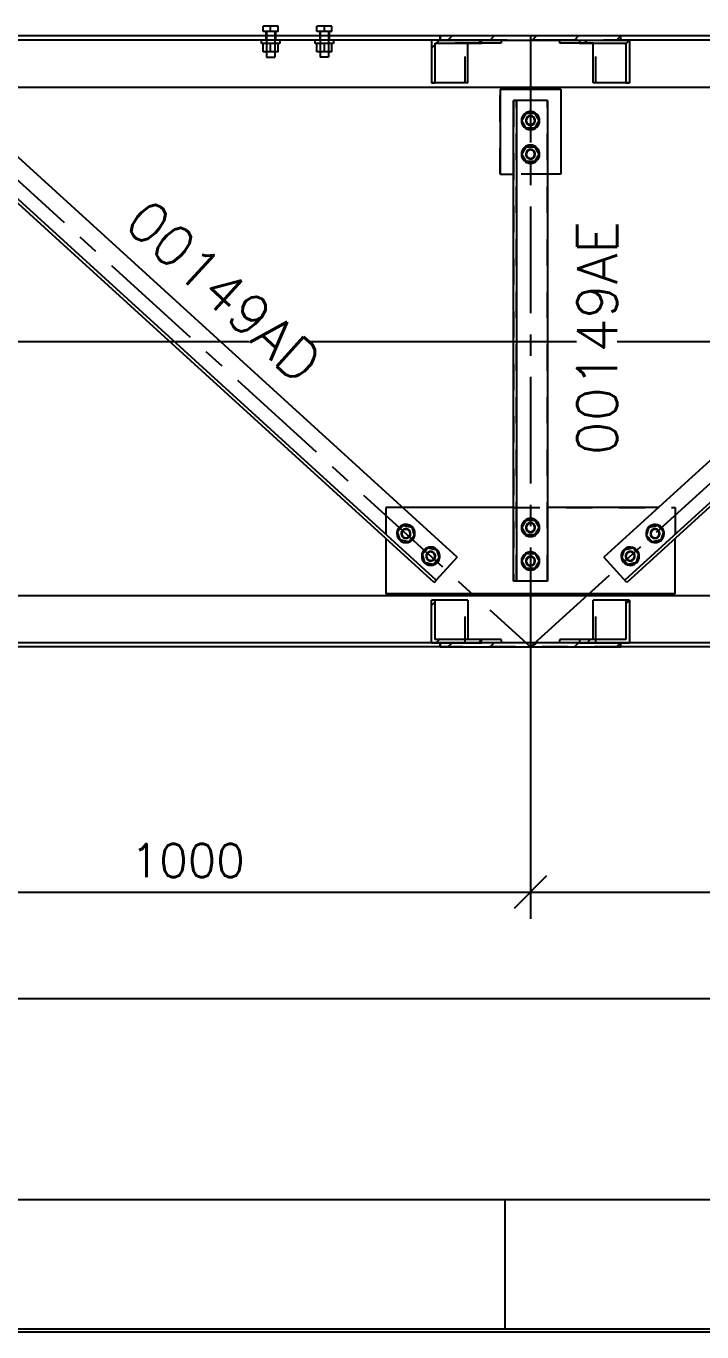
# Model space of a CAD drawing. Header units: millimetres. Extents: x 505 to 1346, y 20403 to 20997.
# Drawn here: x 679.6 to 730, y 20402.8 to 20500.1 of the extents above; entities that cross this region are included whole.
import ezdxf

# ---------------------------------------------------------------- set-up
doc = ezdxf.new("R2010")
doc.units = ezdxf.units.MM
doc.linetypes.add('CENTER', pattern=[12.7, 7.9375, -1.5875, 1.5875, -1.5875])
doc.linetypes.add('DXK_LINE_DOT2', pattern=[3.9198, 1.9599, -1.9599])
doc.styles.add('RomanS', font='ROMANS__.TTF', dxfattribs={"height": 0.2})

# ---------------------------------------------------------------- blocks, each defined once
blk = doc.blocks.new('Unknown-110200292-1058')
at = {"color": 5, "linetype": 'Continuous'}
blk.add_line((505.065, 20402.85), (1346.065, 20402.85), dxfattribs=at)
blk = doc.blocks.new('FORMATO_DET_A1-110200292-76346')
at = {"color": 1, "linetype": 'Continuous', "true_color": 0xff0000}
blk.add_line((1336.446, 20412.672), (529.801, 20412.672), dxfattribs=at)
at = {"color": 2, "linetype": 'Continuous', "true_color": 0xffff00}
for p, q in [((715.315, 20403.05), (715.315, 20412.672)), ((1346.065, 20403.05), (505.065, 20403.05))]:
    blk.add_line(p, q, dxfattribs=at)
blk = doc.blocks.new('Part-110200292-64543 - 64510')
at = {"linetype": 'Continuous'}
h = blk.add_hatch(dxfattribs=at)
h.set_pattern_fill('', scale=0.7, style=0, pattern_type=0)
h.set_pattern_definition([(45, (713.569, 20499.0335), (-1.5715, 1.5715), [])])
h.paths.add_polyline_path([(713.569, 20498.798), (713.569, 20499.033), (709.825, 20499.033), (709.825, 20495.858), (710.102, 20495.858), (710.102, 20498.798)])
at = {"color": 7, "linetype": 'DXK_LINE_DOT2'}
for p, q in [((715.024, 20499.033), (709.825, 20499.033)), ((713.569, 20498.798), (710.102, 20498.798)), ((712.332, 20495.858), (712.332, 20499.033)), ((710.102, 20495.858), (709.825, 20495.858))]:
    blk.add_line(p, q, dxfattribs=at)
at = {"color": 3, "linetype": 'Continuous'}
for p, q in [((713.569, 20499.033), (709.825, 20499.033)), ((709.825, 20499.033), (709.825, 20495.858)), ((710.102, 20495.858), (710.102, 20498.798)), ((710.102, 20498.798), (713.569, 20498.798)), ((712.531, 20495.858), (712.531, 20498.798)), ((713.569, 20498.798), (713.569, 20499.033)), ((715.024, 20498.798), (713.569, 20498.798)), ((715.024, 20499.033), (715.024, 20498.798)), ((709.825, 20495.858), (710.102, 20495.858)), ((712.531, 20495.858), (710.102, 20495.858))]:
    blk.add_line(p, q, dxfattribs=at)
blk = doc.blocks.new('Part-110200292-64544 - 64510')
at = {"linetype": 'Continuous'}
h = blk.add_hatch(dxfattribs=at)
h.set_pattern_fill('', scale=0.7, style=0, pattern_type=0)
h.set_pattern_definition([(45, (724.595, 20499.0335), (-1.5715, 1.5715), [])])
h.paths.add_polyline_path([(724.595, 20495.858), (724.595, 20499.033), (720.851, 20499.033), (720.851, 20498.798), (724.318, 20498.798), (724.318, 20495.858)])
at = {"color": 3, "linetype": 'Continuous'}
for p, q in [((719.394, 20498.798), (719.394, 20499.033)), ((720.851, 20498.798), (719.394, 20498.798)), ((720.851, 20499.033), (724.595, 20499.033)), ((720.851, 20499.033), (720.851, 20498.798)), ((720.851, 20498.798), (724.318, 20498.798)), ((721.887, 20495.858), (721.887, 20498.798)), ((724.318, 20498.798), (724.318, 20495.858)), ((724.595, 20499.033), (724.595, 20495.858)), ((724.318, 20495.858), (721.887, 20495.858)), ((724.318, 20495.858), (724.595, 20495.858))]:
    blk.add_line(p, q, dxfattribs=at)
at = {"color": 7, "linetype": 'DXK_LINE_DOT2'}
for p, q in [((724.595, 20499.033), (719.394, 20499.033)), ((721.887, 20498.798), (720.851, 20498.798)), ((721.887, 20498.798), (724.318, 20498.798)), ((722.086, 20495.858), (722.086, 20499.033)), ((724.595, 20495.858), (724.318, 20495.858))]:
    blk.add_line(p, q, dxfattribs=at)
blk = doc.blocks.new('Part-110200292-64564 - 64510')
at = {"color": 7, "linetype": 'CENTER'}
blk.add_line((717.212, 20499.348), (717.212, 20453.848), dxfattribs=at)
at = {"color": 3, "linetype": 'Continuous'}
for p, q in [((716.177, 20494.538), (715.942, 20494.538)), ((715.942, 20458.739), (715.942, 20494.538)), ((716.177, 20494.538), (716.177, 20458.739)), ((718.482, 20494.538), (716.177, 20494.538)), ((718.482, 20494.538), (718.482, 20458.739)), ((716.177, 20458.739), (715.942, 20458.739)), ((718.482, 20458.739), (716.177, 20458.739))]:
    blk.add_line(p, q, dxfattribs=at)
at = {"color": 7, "linetype": 'DXK_LINE_DOT2'}
for p, q in [((715.942, 20494.538), (715.942, 20458.739)), ((716.177, 20458.739), (716.177, 20494.538)), ((718.482, 20458.739), (718.482, 20494.538))]:
    blk.add_line(p, q, dxfattribs=at)
blk = doc.blocks.new('Part-110200292-64576 - 64510')
at = {"color": 7, "linetype": 'CENTER'}
blk.add_line((667.208, 20499.351), (717.207, 20453.848), dxfattribs=at)
at = {"color": 3, "linetype": 'Continuous'}
for p, q in [((674.38, 20494.541), (672.828, 20492.836)), ((711.745, 20460.537), (674.38, 20494.541)), ((672.67, 20492.662), (672.828, 20492.836)), ((710.193, 20458.832), (672.828, 20492.836)), ((710.035, 20458.659), (672.67, 20492.662)), ((711.745, 20460.537), (710.193, 20458.832)), ((710.035, 20458.659), (710.193, 20458.832))]:
    blk.add_line(p, q, dxfattribs=at)
blk = doc.blocks.new('Part-110200292-64577 - 64510')
at = {"color": 7, "linetype": 'CENTER'}
blk.add_line((717.212, 20453.848), (767.212, 20499.351), dxfattribs=at)
at = {"color": 3, "linetype": 'Continuous'}
for p, q in [((760.037, 20494.539), (722.674, 20460.537)), ((761.746, 20492.66), (760.037, 20494.539)), ((761.588, 20492.834), (724.226, 20458.832)), ((761.746, 20492.66), (724.384, 20458.658)), ((724.384, 20458.658), (722.674, 20460.537))]:
    blk.add_line(p, q, dxfattribs=at)
blk = doc.blocks.new('Part-110200292-64604 - 64510')
at = {"color": 3, "linetype": 'Continuous'}
for p, q in [((710.474, 20499.348), (673.941, 20499.348)), ((709.825, 20499.033), (674.594, 20499.033)), ((760.478, 20499.348), (723.938, 20499.348)), ((759.826, 20499.033), (724.595, 20499.033)), ((551.248, 20495.538), (1036.416, 20495.538))]:
    blk.add_line(p, q, dxfattribs=at)
at = {"color": 7, "linetype": 'DXK_LINE_DOT2'}
for p, q in [((723.938, 20499.348), (710.474, 20499.348)), ((719.394, 20499.033), (715.024, 20499.033))]:
    blk.add_line(p, q, dxfattribs=at)
blk = doc.blocks.new('Part-110200292-64658 - 64510')
at = {"linetype": 'Continuous'}
h = blk.add_hatch(dxfattribs=at)
h.set_pattern_fill('', scale=0.7, style=0, pattern_type=0)
h.set_pattern_definition([(45, (723.9385, 20499.3485), (-1.57154, 1.57154), [])])
h.paths.add_polyline_path([(723.938, 20499.033), (723.938, 20499.348), (710.474, 20499.348), (710.474, 20499.033)])
at = {"color": 7, "linetype": 'DXK_LINE_DOT2'}
for p, q in [((710.474, 20499.348), (710.474, 20499.033)), ((723.938, 20499.033), (723.938, 20499.348))]:
    blk.add_line(p, q, dxfattribs=at)
at = {"color": 3, "linetype": 'Continuous'}
for p, q in [((710.474, 20499.033), (710.474, 20499.348)), ((723.938, 20499.348), (710.474, 20499.348)), ((710.474, 20499.033), (723.938, 20499.033)), ((723.938, 20499.033), (723.938, 20499.348))]:
    blk.add_line(p, q, dxfattribs=at)
blk = doc.blocks.new('Part-110200292-64690 - 64510')
at = {"linetype": 'Continuous'}
h = blk.add_hatch(dxfattribs=at)
h.set_pattern_fill('', scale=0.7, style=0, pattern_type=0)
h.set_pattern_definition([(45, (713.569, 20454.3985), (-1.5715, 1.5715), [])])
h.paths.add_polyline_path([(713.569, 20454.163), (713.569, 20454.398), (710.102, 20454.398), (710.102, 20457.338), (709.825, 20457.338), (709.825, 20454.163)])
at = {"color": 7, "linetype": 'DXK_LINE_DOT2'}
for p, q in [((710.102, 20457.338), (709.825, 20457.338)), ((712.332, 20454.163), (712.332, 20457.338)), ((715.024, 20454.163), (709.825, 20454.163)), ((713.569, 20454.398), (710.102, 20454.398))]:
    blk.add_line(p, q, dxfattribs=at)
at = {"color": 3, "linetype": 'Continuous'}
for p, q in [((709.825, 20454.163), (709.825, 20457.338)), ((710.102, 20457.338), (709.825, 20457.338)), ((712.531, 20457.338), (710.102, 20457.338)), ((710.102, 20454.398), (710.102, 20457.338)), ((712.531, 20457.338), (712.531, 20454.398)), ((709.825, 20454.163), (713.569, 20454.163)), ((713.569, 20454.398), (710.102, 20454.398)), ((715.024, 20454.398), (713.569, 20454.398)), ((713.569, 20454.163), (713.569, 20454.398)), ((715.024, 20454.398), (715.024, 20454.163))]:
    blk.add_line(p, q, dxfattribs=at)
blk = doc.blocks.new('Part-110200292-64691 - 64510')
at = {"linetype": 'Continuous'}
h = blk.add_hatch(dxfattribs=at)
h.set_pattern_fill('', scale=0.7, style=0, pattern_type=0)
h.set_pattern_definition([(45, (724.595, 20457.3385), (-1.5715, 1.5715), [])])
h.paths.add_polyline_path([(724.595, 20454.163), (724.595, 20457.338), (724.318, 20457.338), (724.318, 20454.398), (720.851, 20454.398), (720.851, 20454.163)])
at = {"color": 3, "linetype": 'Continuous'}
for p, q in [((724.318, 20457.338), (721.887, 20457.338)), ((721.887, 20454.398), (721.887, 20457.338)), ((724.318, 20457.338), (724.595, 20457.338)), ((724.318, 20457.338), (724.318, 20454.398)), ((724.595, 20457.338), (724.595, 20454.163)), ((719.394, 20454.163), (719.394, 20454.398)), ((720.851, 20454.398), (719.394, 20454.398)), ((724.318, 20454.398), (720.851, 20454.398)), ((720.851, 20454.398), (720.851, 20454.163)), ((720.851, 20454.163), (724.595, 20454.163))]:
    blk.add_line(p, q, dxfattribs=at)
at = {"color": 7, "linetype": 'DXK_LINE_DOT2'}
for p, q in [((722.086, 20454.163), (722.086, 20457.338)), ((724.595, 20457.338), (724.318, 20457.338)), ((724.595, 20454.163), (719.394, 20454.163)), ((724.318, 20454.398), (720.851, 20454.398))]:
    blk.add_line(p, q, dxfattribs=at)
blk = doc.blocks.new('Bolt-110200292-64816 - 64510')
at = {"color": 3, "linetype": 'Continuous'}
for p, q in [((716.569, 20493.038), (716.89, 20493.594)), ((716.569, 20493.038), (716.89, 20493.594)), ((716.89, 20492.483), (716.569, 20493.038)), ((716.569, 20493.038), (716.569, 20493.038)), ((716.89, 20492.483), (716.569, 20493.038)), ((716.89, 20493.594), (717.532, 20493.594)), ((717.532, 20493.594), (717.852, 20493.038)), ((717.852, 20493.038), (717.532, 20493.594)), ((717.852, 20493.038), (717.532, 20492.483)), ((717.532, 20492.483), (717.852, 20493.038)), ((717.852, 20493.038), (717.852, 20493.038)), ((717.532, 20492.483), (716.89, 20492.483)), ((716.569, 20490.538), (716.89, 20491.094)), ((716.569, 20490.538), (716.89, 20491.094)), ((716.89, 20491.094), (717.532, 20491.094)), ((717.532, 20491.094), (717.852, 20490.538)), ((717.852, 20490.538), (717.532, 20491.094)), ((716.89, 20489.983), (716.569, 20490.538)), ((716.569, 20490.538), (716.569, 20490.538)), ((716.89, 20489.983), (716.569, 20490.538)), ((717.532, 20489.983), (716.89, 20489.983)), ((717.852, 20490.538), (717.532, 20489.983)), ((717.532, 20489.983), (717.852, 20490.538)), ((717.852, 20490.538), (717.852, 20490.538))]:
    blk.add_line(p, q, dxfattribs=at)
at = {"color": 3, "linetype": 'DXK_LINE_DOT2'}
for p, q in [((716.57, 20493.038), (716.89, 20493.593)), ((716.89, 20492.483), (716.57, 20493.038)), ((716.89, 20493.593), (717.531, 20493.593)), ((717.531, 20493.593), (717.852, 20493.038)), ((717.852, 20493.038), (717.531, 20492.483)), ((717.531, 20492.483), (716.89, 20492.483)), ((716.57, 20490.538), (716.89, 20491.093)), ((716.89, 20491.093), (717.531, 20491.093)), ((717.531, 20491.093), (717.852, 20490.538)), ((716.89, 20489.983), (716.57, 20490.538)), ((717.531, 20489.983), (716.89, 20489.983)), ((717.852, 20490.538), (717.531, 20489.983))]:
    blk.add_line(p, q, dxfattribs=at)
at = {"color": 3, "linetype": 'Continuous'}
for centre, radius, start, end in [((717.211, 20493.038), 0.675, 30, 210), ((717.211, 20493.038), 0.675, 0, 180), ((717.211, 20493.038), 0.675, 180, 0), ((717.211, 20493.038), 0.675, 210, 30), ((717.211, 20493.038), 0.35, 90, 270), ((717.211, 20493.038), 0.317, 30, 210), ((717.211, 20493.038), 0.317, 210, 30), ((717.211, 20493.038), 0.35, 270, 90), ((717.211, 20490.538), 0.675, 30, 210), ((717.211, 20490.538), 0.675, 0, 180), ((717.211, 20490.538), 0.675, 210, 30), ((717.211, 20490.538), 0.35, 90, 270), ((717.211, 20490.538), 0.35, 270, 90), ((717.211, 20490.538), 0.675, 180, 0), ((717.211, 20490.538), 0.317, 30, 210), ((717.211, 20490.538), 0.317, 210, 30)]:
    blk.add_arc(centre, radius, start, end, dxfattribs=at)
at = {"color": 3, "linetype": 'DXK_LINE_DOT2'}
for centre, radius, start, end in [((717.211, 20493.038), 0.35, 72, 252), ((717.211, 20493.038), 0.317, 0, 180), ((717.211, 20493.038), 0.317, 180, 0), ((717.211, 20493.038), 0.35, 252, 72), ((717.211, 20490.538), 0.35, 72, 252), ((717.211, 20490.538), 0.35, 252, 72), ((717.211, 20490.538), 0.317, 0, 180), ((717.211, 20490.538), 0.317, 180, 0)]:
    blk.add_arc(centre, radius, start, end, dxfattribs=at)
blk = doc.blocks.new('Part-110200292-64711 - 64510')
at = {"color": 3, "linetype": 'Continuous'}
for p, q in [((1036.416, 20457.658), (551.248, 20457.658)), ((709.825, 20454.163), (674.594, 20454.163)), ((759.826, 20454.163), (724.595, 20454.163)), ((710.474, 20453.848), (673.941, 20453.848)), ((760.478, 20453.848), (723.938, 20453.848))]:
    blk.add_line(p, q, dxfattribs=at)
at = {"color": 7, "linetype": 'DXK_LINE_DOT2'}
for p, q in [((719.394, 20454.163), (715.024, 20454.163)), ((723.938, 20453.848), (710.474, 20453.848))]:
    blk.add_line(p, q, dxfattribs=at)
blk = doc.blocks.new('Part-110200292-64721 - 64510')
at = {"linetype": 'Continuous'}
h = blk.add_hatch(dxfattribs=at)
h.set_pattern_fill('', scale=0.7, style=0, pattern_type=0)
h.set_pattern_definition([(45, (723.9385, 20454.1635), (-1.57154, 1.57154), [])])
h.paths.add_polyline_path([(723.938, 20453.848), (723.938, 20454.163), (710.474, 20454.163), (710.474, 20453.848)])
at = {"color": 7, "linetype": 'DXK_LINE_DOT2'}
for p, q in [((710.474, 20454.163), (710.474, 20453.848)), ((723.938, 20453.848), (723.938, 20454.163))]:
    blk.add_line(p, q, dxfattribs=at)
at = {"color": 3, "linetype": 'Continuous'}
for p, q in [((710.474, 20453.848), (710.474, 20454.163)), ((723.938, 20454.163), (710.474, 20454.163)), ((723.938, 20453.848), (723.938, 20454.163)), ((710.474, 20453.848), (723.938, 20453.848))]:
    blk.add_line(p, q, dxfattribs=at)
blk = doc.blocks.new('Bolt-110200292-65367 - 64510')
at = {"color": 3, "linetype": 'Continuous'}
for p, q in [((698.412, 20500.073), (697.302, 20500.073)), ((697.302, 20499.663), (697.302, 20500.073)), ((697.302, 20499.663), (697.302, 20500.073)), ((698.412, 20499.663), (697.302, 20499.663)), ((697.507, 20499.663), (697.507, 20499.348)), ((697.539, 20499.663), (697.539, 20499.348)), ((697.857, 20499.663), (697.857, 20500.073)), ((698.174, 20499.663), (698.174, 20499.348)), ((698.207, 20499.663), (698.207, 20499.348)), ((698.412, 20499.663), (698.412, 20500.073)), ((698.412, 20499.663), (698.412, 20500.073)), ((702.412, 20500.073), (701.302, 20500.073)), ((701.302, 20499.663), (701.302, 20500.073)), ((701.302, 20499.663), (701.302, 20500.073)), ((702.412, 20499.663), (701.302, 20499.663)), ((701.507, 20499.663), (701.507, 20499.348)), ((701.539, 20499.663), (701.539, 20499.348)), ((701.857, 20499.663), (701.857, 20500.073)), ((702.174, 20499.663), (702.174, 20499.348)), ((702.207, 20499.663), (702.207, 20499.348)), ((702.412, 20499.663), (702.412, 20500.073)), ((702.412, 20499.663), (702.412, 20500.073)), ((697.182, 20498.783), (697.182, 20499.033)), ((698.531, 20498.783), (697.182, 20498.783)), ((697.301, 20498.148), (697.301, 20498.783)), ((697.301, 20498.148), (697.301, 20498.783)), ((697.539, 20499.033), (697.539, 20497.758)), ((697.857, 20498.148), (697.857, 20498.783)), ((698.174, 20499.033), (698.174, 20497.758)), ((698.412, 20498.148), (698.412, 20498.783)), ((698.412, 20498.148), (698.412, 20498.783)), ((698.531, 20499.033), (698.531, 20498.783)), ((701.182, 20498.783), (701.182, 20499.033)), ((702.531, 20498.783), (701.182, 20498.783)), ((701.301, 20498.148), (701.301, 20498.783)), ((701.301, 20498.148), (701.301, 20498.783)), ((701.539, 20499.033), (701.539, 20497.758)), ((701.857, 20498.148), (701.857, 20498.783)), ((702.174, 20499.033), (702.174, 20497.758)), ((702.412, 20498.148), (702.412, 20498.783)), ((702.412, 20498.148), (702.412, 20498.783)), ((702.531, 20499.033), (702.531, 20498.783)), ((698.412, 20498.148), (697.301, 20498.148)), ((697.539, 20497.758), (698.174, 20497.758)), ((702.412, 20498.148), (701.301, 20498.148)), ((702.174, 20497.758), (701.539, 20497.758))]:
    blk.add_line(p, q, dxfattribs=at)
at = {"color": 3, "linetype": 'DXK_LINE_DOT2'}
for p, q in [((697.857, 20499.663), (697.857, 20500.073)), ((701.857, 20499.663), (701.857, 20500.073)), ((697.507, 20499.033), (697.182, 20499.033)), ((697.507, 20499.348), (697.507, 20499.033)), ((697.524, 20499.348), (697.507, 20499.348)), ((697.507, 20499.033), (697.524, 20499.033)), ((697.524, 20499.348), (697.573, 20499.348)), ((697.524, 20499.033), (697.573, 20499.033)), ((697.539, 20499.348), (697.539, 20499.033)), ((698.207, 20499.348), (697.573, 20499.348)), ((698.531, 20499.033), (697.573, 20499.033)), ((697.857, 20498.148), (697.857, 20498.783)), ((698.174, 20499.348), (698.174, 20499.033)), ((698.207, 20499.348), (698.207, 20499.033)), ((701.507, 20499.033), (701.182, 20499.033)), ((701.507, 20499.348), (701.507, 20499.033)), ((701.524, 20499.348), (701.507, 20499.348)), ((701.507, 20499.033), (701.524, 20499.033)), ((701.524, 20499.348), (701.573, 20499.348)), ((701.524, 20499.033), (701.573, 20499.033)), ((701.539, 20499.348), (701.539, 20499.033)), ((702.207, 20499.348), (701.573, 20499.348)), ((702.531, 20499.033), (701.573, 20499.033)), ((701.857, 20498.148), (701.857, 20498.783)), ((702.174, 20499.348), (702.174, 20499.033)), ((702.207, 20499.348), (702.207, 20499.033))]:
    blk.add_line(p, q, dxfattribs=at)
blk = doc.blocks.new('Part-110200292-64795 - 64510')
at = {"color": 7, "linetype": 'DXK_LINE_DOT2'}
for p, q in [((706.431, 20464.239), (706.431, 20461.938)), ((707.677, 20464.239), (706.431, 20464.239)), ((715.942, 20464.239), (727.987, 20464.239)), ((727.987, 20464.239), (727.987, 20461.938))]:
    blk.add_line(p, q, dxfattribs=at)
at = {"color": 3, "linetype": 'Continuous'}
for p, q in [((715.942, 20464.239), (707.677, 20464.239)), ((726.742, 20464.239), (718.482, 20464.239)), ((706.431, 20461.938), (706.431, 20457.808)), ((727.987, 20457.808), (727.987, 20461.938)), ((727.987, 20457.808), (706.431, 20457.808))]:
    blk.add_line(p, q, dxfattribs=at)
blk = doc.blocks.new('Bolt-110200292-64796 - 64510')
at = {"color": 3, "linetype": 'Continuous'}
for p, q in [((707.305, 20462.427), (707.736, 20462.901)), ((707.736, 20462.901), (708.363, 20462.764)), ((708.363, 20462.764), (708.558, 20462.153)), ((707.5, 20461.816), (707.305, 20462.427)), ((708.126, 20461.679), (707.5, 20461.816)), ((708.558, 20462.153), (708.126, 20461.679)), ((709.154, 20460.744), (709.585, 20461.218)), ((709.349, 20460.133), (709.154, 20460.744)), ((709.585, 20461.218), (710.212, 20461.082)), ((710.212, 20461.082), (710.407, 20460.471)), ((709.975, 20459.996), (709.349, 20460.133)), ((710.407, 20460.471), (709.975, 20459.996))]:
    blk.add_line(p, q, dxfattribs=at)
at = {"color": 3, "linetype": 'DXK_LINE_DOT2'}
for p, q in [((707.305, 20462.427), (707.737, 20462.901)), ((707.737, 20462.901), (708.363, 20462.764)), ((708.363, 20462.764), (708.557, 20462.153)), ((707.5, 20461.816), (707.305, 20462.427)), ((708.126, 20461.679), (707.5, 20461.816)), ((708.557, 20462.153), (708.126, 20461.679)), ((709.154, 20460.744), (709.586, 20461.218)), ((709.349, 20460.133), (709.154, 20460.744)), ((709.586, 20461.218), (710.212, 20461.081)), ((710.212, 20461.081), (710.406, 20460.471)), ((709.975, 20459.997), (709.349, 20460.133)), ((710.406, 20460.471), (709.975, 20459.997))]:
    blk.add_line(p, q, dxfattribs=at)
at = {"color": 3, "linetype": 'Continuous'}
for centre, radius, start, end in [((707.931, 20462.29), 0.675, 77.69628, 257.69628), ((707.931, 20462.29), 0.675, 47.69628, 227.69628), ((707.931, 20462.29), 0.675, 227.69628, 47.69628), ((707.931, 20462.29), 0.675, 257.69628, 77.69628), ((707.931, 20462.29), 0.35, 137.69628, 317.69628), ((707.931, 20462.29), 0.317, 77.69628, 257.69628), ((707.931, 20462.29), 0.35, 317.69628, 137.69628), ((707.931, 20462.29), 0.317, 257.69628, 77.69628), ((709.78, 20460.607), 0.675, 77.69628, 257.69628), ((709.78, 20460.607), 0.675, 47.69628, 227.69628), ((709.78, 20460.607), 0.675, 227.69628, 47.69628), ((709.78, 20460.607), 0.35, 137.69628, 317.69628), ((709.78, 20460.607), 0.317, 77.69628, 257.69628), ((709.78, 20460.607), 0.35, 317.69628, 137.69628), ((709.78, 20460.607), 0.675, 257.69628, 77.69628), ((709.78, 20460.607), 0.317, 257.69628, 77.69628)]:
    blk.add_arc(centre, radius, start, end, dxfattribs=at)
at = {"color": 3, "linetype": 'DXK_LINE_DOT2'}
for centre, radius, start, end in [((707.931, 20462.29), 0.35, 119.69628, 299.69628), ((707.931, 20462.29), 0.317, 47.69628, 227.69628), ((707.931, 20462.29), 0.317, 227.69628, 47.69628), ((707.931, 20462.29), 0.35, 299.69628, 119.69628), ((709.78, 20460.607), 0.35, 119.69628, 299.69628), ((709.78, 20460.607), 0.317, 47.69628, 227.69628), ((709.78, 20460.607), 0.317, 227.69628, 47.69628), ((709.78, 20460.607), 0.35, 299.69628, 119.69628)]:
    blk.add_arc(centre, radius, start, end, dxfattribs=at)
blk = doc.blocks.new('Bolt-110200292-64797 - 64510')
at = {"color": 3, "linetype": 'Continuous'}
for p, q in [((716.57, 20462.739), (716.891, 20463.294)), ((716.891, 20462.183), (716.57, 20462.739)), ((716.891, 20463.294), (717.532, 20463.294)), ((717.532, 20463.294), (717.853, 20462.739)), ((717.853, 20462.739), (717.532, 20462.183)), ((717.532, 20462.183), (716.891, 20462.183)), ((716.57, 20460.239), (716.891, 20460.794)), ((716.891, 20460.794), (717.532, 20460.794)), ((717.532, 20460.794), (717.853, 20460.239)), ((716.891, 20459.683), (716.57, 20460.239)), ((717.853, 20460.239), (717.532, 20459.683)), ((717.532, 20459.683), (716.891, 20459.683))]:
    blk.add_line(p, q, dxfattribs=at)
at = {"color": 3, "linetype": 'DXK_LINE_DOT2'}
for p, q in [((716.57, 20462.739), (716.891, 20463.294)), ((716.891, 20462.184), (716.57, 20462.739)), ((716.891, 20463.294), (717.532, 20463.294)), ((717.532, 20463.294), (717.852, 20462.739)), ((717.852, 20462.739), (717.532, 20462.184)), ((717.532, 20462.184), (716.891, 20462.184)), ((716.57, 20460.239), (716.891, 20460.794)), ((716.891, 20460.794), (717.532, 20460.794)), ((717.532, 20460.794), (717.852, 20460.239)), ((716.891, 20459.684), (716.57, 20460.239)), ((717.852, 20460.239), (717.532, 20459.684)), ((717.532, 20459.684), (716.891, 20459.684))]:
    blk.add_line(p, q, dxfattribs=at)
at = {"color": 3, "linetype": 'Continuous'}
for centre, radius, start, end in [((717.211, 20462.739), 0.675, 30, 210), ((717.211, 20462.739), 0.675, 0, 180), ((717.211, 20462.739), 0.675, 180, 0), ((717.211, 20462.739), 0.675, 210, 30), ((717.211, 20462.739), 0.35, 90, 270), ((717.211, 20462.739), 0.317, 30, 210), ((717.211, 20462.739), 0.317, 210, 30), ((717.211, 20462.739), 0.35, 270, 90), ((717.211, 20460.239), 0.675, 30, 210), ((717.211, 20460.239), 0.675, 0, 180), ((717.211, 20460.239), 0.675, 180, 0), ((717.211, 20460.239), 0.675, 210, 30), ((717.211, 20460.239), 0.35, 90, 270), ((717.211, 20460.239), 0.317, 30, 210), ((717.211, 20460.239), 0.317, 210, 30), ((717.211, 20460.239), 0.35, 270, 90)]:
    blk.add_arc(centre, radius, start, end, dxfattribs=at)
at = {"color": 3, "linetype": 'DXK_LINE_DOT2'}
for centre, radius, start, end in [((717.211, 20462.739), 0.35, 72, 252), ((717.211, 20462.739), 0.317, 0, 180), ((717.211, 20462.739), 0.317, 180, 0), ((717.211, 20462.739), 0.35, 252, 72), ((717.211, 20460.239), 0.35, 72, 252), ((717.211, 20460.239), 0.317, 0, 180), ((717.211, 20460.239), 0.317, 180, 0), ((717.211, 20460.239), 0.35, 252, 72)]:
    blk.add_arc(centre, radius, start, end, dxfattribs=at)
blk = doc.blocks.new('Bolt-110200292-64798 - 64510')
at = {"color": 3, "linetype": 'Continuous'}
for p, q in [((725.861, 20462.153), (726.056, 20462.764)), ((726.056, 20462.764), (726.682, 20462.901)), ((726.682, 20462.901), (727.114, 20462.427)), ((726.292, 20461.679), (725.861, 20462.153)), ((726.919, 20461.816), (726.292, 20461.679)), ((727.114, 20462.427), (726.919, 20461.816)), ((724.012, 20460.471), (724.207, 20461.082)), ((724.207, 20461.082), (724.833, 20461.218)), ((724.833, 20461.218), (725.265, 20460.744)), ((725.265, 20460.744), (725.07, 20460.133)), ((724.444, 20459.996), (724.012, 20460.471)), ((725.07, 20460.133), (724.444, 20459.996))]:
    blk.add_line(p, q, dxfattribs=at)
at = {"color": 3, "linetype": 'DXK_LINE_DOT2'}
for p, q in [((725.861, 20462.153), (726.056, 20462.764)), ((726.056, 20462.764), (726.682, 20462.901)), ((726.682, 20462.901), (727.114, 20462.427)), ((726.293, 20461.679), (725.861, 20462.153)), ((726.919, 20461.816), (726.293, 20461.679)), ((727.114, 20462.427), (726.919, 20461.816)), ((724.012, 20460.471), (724.207, 20461.081)), ((724.207, 20461.081), (724.833, 20461.218)), ((724.833, 20461.218), (725.265, 20460.744)), ((725.265, 20460.744), (725.07, 20460.133)), ((724.444, 20459.997), (724.012, 20460.471)), ((725.07, 20460.133), (724.444, 20459.997))]:
    blk.add_line(p, q, dxfattribs=at)
at = {"color": 3, "linetype": 'Continuous'}
for centre, radius, start, end in [((726.487, 20462.29), 0.675, 132.30372, 312.30372), ((726.487, 20462.29), 0.675, 342.30372, 162.30372), ((726.487, 20462.29), 0.675, 312.30372, 132.30372), ((726.487, 20462.29), 0.675, 162.30372, 342.30372), ((726.487, 20462.29), 0.35, 42.30372, 222.30372), ((726.487, 20462.29), 0.317, 162.30372, 342.30372), ((726.487, 20462.29), 0.317, 342.30372, 162.30372), ((726.487, 20462.29), 0.35, 222.30372, 42.30372), ((724.638, 20460.607), 0.675, 132.30372, 312.30372), ((724.638, 20460.607), 0.675, 162.30372, 342.30372), ((724.638, 20460.607), 0.675, 342.30372, 162.30372), ((724.638, 20460.607), 0.675, 312.30372, 132.30372), ((724.638, 20460.607), 0.35, 42.30372, 222.30372), ((724.638, 20460.607), 0.317, 342.30372, 162.30372), ((724.638, 20460.607), 0.35, 222.30372, 42.30372), ((724.638, 20460.607), 0.317, 162.30372, 342.30372)]:
    blk.add_arc(centre, radius, start, end, dxfattribs=at)
at = {"color": 3, "linetype": 'DXK_LINE_DOT2'}
for centre, radius, start, end in [((726.487, 20462.29), 0.35, 24.30372, 204.30372), ((726.487, 20462.29), 0.35, 204.30372, 24.30372), ((726.487, 20462.29), 0.317, 132.30372, 312.30372), ((726.487, 20462.29), 0.317, 312.30372, 132.30372), ((724.638, 20460.607), 0.35, 24.30372, 204.30372), ((724.638, 20460.607), 0.35, 204.30372, 24.30372), ((724.638, 20460.607), 0.317, 132.30372, 312.30372), ((724.638, 20460.607), 0.317, 312.30372, 132.30372)]:
    blk.add_arc(centre, radius, start, end, dxfattribs=at)
blk = doc.blocks.new('Part-110200292-64815 - 64510')
at = {"color": 3, "linetype": 'Continuous'}
for p, q in [((714.961, 20495.388), (719.461, 20495.388)), ((714.961, 20495.388), (714.961, 20489.038)), ((719.461, 20495.388), (719.461, 20489.038)), ((714.961, 20489.038), (715.942, 20489.038)), ((719.461, 20489.038), (718.482, 20489.038))]:
    blk.add_line(p, q, dxfattribs=at)
at = {"color": 7, "linetype": 'DXK_LINE_DOT2'}
for p, q in [((714.961, 20489.038), (714.961, 20495.388)), ((719.461, 20495.388), (719.461, 20489.038)), ((718.482, 20489.038), (715.942, 20489.038))]:
    blk.add_line(p, q, dxfattribs=at)
blk = doc.blocks.new('StraightDimension-110200292-69598 - 64510')
at = {"color": 7, "linetype": 'Continuous'}
blk.add_line((546.338, 20476.598), (1160.942, 20476.598), dxfattribs=at)
blk = doc.blocks.new('StraightDimension-110200292-69599 - 64510')
at = {"color": 7, "linetype": 'Continuous'}
blk.add_line((546.338, 20476.598), (1160.942, 20476.598), dxfattribs=at)
blk = doc.blocks.new('StraightDimension-110200292-69632 - 64510')
at = {"color": 7, "linetype": 'Continuous'}
for p, q in [((717.207, 20453.848), (717.207, 20433.601)), ((767.212, 20453.848), (767.212, 20433.601)), ((718.407, 20436.801), (716.007, 20434.401)), ((766.012, 20434.401), (768.412, 20436.801)), ((717.207, 20435.601), (767.212, 20435.601))]:
    blk.add_line(p, q, dxfattribs=at)
at = {"color": 0}
blk.add_wipeout([(747.485, 20436.201), (747.485, 20439.701), (736.934, 20439.701), (736.934, 20436.201)], dxfattribs=at)
at = {"color": 3, "style": 'RomanS'}
blk.add_text('1000', height=2.4772, dxfattribs=at).set_placement((737.434, 20436.701))
blk = doc.blocks.new('StraightDimension-110200292-69633 - 64510')
at = {"color": 7, "linetype": 'Continuous'}
for p, q in [((667.21, 20453.848), (667.21, 20433.601)), ((717.207, 20453.848), (717.207, 20433.601)), ((668.41, 20436.801), (666.01, 20434.401)), ((716.007, 20434.401), (718.407, 20436.801)), ((667.21, 20435.601), (717.207, 20435.601))]:
    blk.add_line(p, q, dxfattribs=at)
at = {"color": 0}
blk.add_wipeout([(697.484, 20436.201), (697.484, 20439.701), (686.933, 20439.701), (686.933, 20436.201)], dxfattribs=at)
at = {"color": 3, "style": 'RomanS'}
blk.add_text('1000', height=2.4772, dxfattribs=at).set_placement((687.433, 20436.701))
blk = doc.blocks.new('StraightDimension-110200292-70094 - 64510')
at = {"color": 7, "linetype": 'Continuous'}
blk.add_line((546.339, 20427.673), (1041.341, 20427.673), dxfattribs=at)
blk = doc.blocks.new('Mark-110200292-70263 - 64510')
at = {"color": 0}
blk.add_wipeout([(723.656, 20487.742), (720.656, 20487.742), (720.656, 20468.107), (723.656, 20468.107)], dxfattribs=at)
blk.add_wipeout([(723.656, 20487.742), (720.656, 20487.742), (720.656, 20468.107), (723.656, 20468.107)], dxfattribs=at)
at = {"color": 6, "style": 'RomanS'}
blk.add_text('00149AE', height=2.9727, rotation=90.00021, dxfattribs=at).set_placement((723.656, 20468.107))
blk = doc.blocks.new('Mark-110200292-70274 - 64510')
at = {"color": 0}
blk.add_wipeout([(701.54, 20471.792), (703.559, 20474.011), (688.829, 20487.415), (686.81, 20485.197)], dxfattribs=at)
blk.add_wipeout([(701.54, 20471.792), (703.559, 20474.011), (688.829, 20487.415), (686.81, 20485.197)], dxfattribs=at)
at = {"color": 6, "style": 'RomanS'}
blk.add_text('00149AD', height=2.9727, rotation=-42.30147, dxfattribs=at).set_placement((686.81, 20485.197))

msp = doc.modelspace()

# ---------------------------------------------------------------- block references
for name in ['Unknown-110200292-1058', 'FORMATO_DET_A1-110200292-76346', 'Bolt-110200292-65367 - 64510', 'Part-110200292-64604 - 64510', 'Part-110200292-64576 - 64510', 'Part-110200292-64543 - 64510', 'Part-110200292-64658 - 64510', 'Part-110200292-64564 - 64510', 'Part-110200292-64577 - 64510', 'Part-110200292-64544 - 64510', 'Part-110200292-64815 - 64510', 'Bolt-110200292-64816 - 64510', 'Part-110200292-64795 - 64510', 'Bolt-110200292-64796 - 64510', 'Bolt-110200292-64797 - 64510', 'Bolt-110200292-64798 - 64510', 'Part-110200292-64711 - 64510', 'Part-110200292-64690 - 64510', 'Part-110200292-64691 - 64510', 'Part-110200292-64721 - 64510']:
    msp.add_blockref(name, (0, 0))

# ---------------------------------------------------------------- next in the draw order: block references
msp.add_blockref('StraightDimension-110200292-69598 - 64510', (0, 0))

# ---------------------------------------------------------------- next in the draw order: block references
msp.add_blockref('StraightDimension-110200292-69599 - 64510', (0, 0))

# ---------------------------------------------------------------- next in the draw order: block references
for name in ['Mark-110200292-70274 - 64510', 'Mark-110200292-70263 - 64510', 'StraightDimension-110200292-69632 - 64510']:
    msp.add_blockref(name, (0, 0))

# ---------------------------------------------------------------- next in the draw order: block references
msp.add_blockref('StraightDimension-110200292-69633 - 64510', (0, 0))

# ---------------------------------------------------------------- next in the draw order: block references
msp.add_blockref('StraightDimension-110200292-70094 - 64510', (0, 0))

doc.saveas('drawing.dxf')
